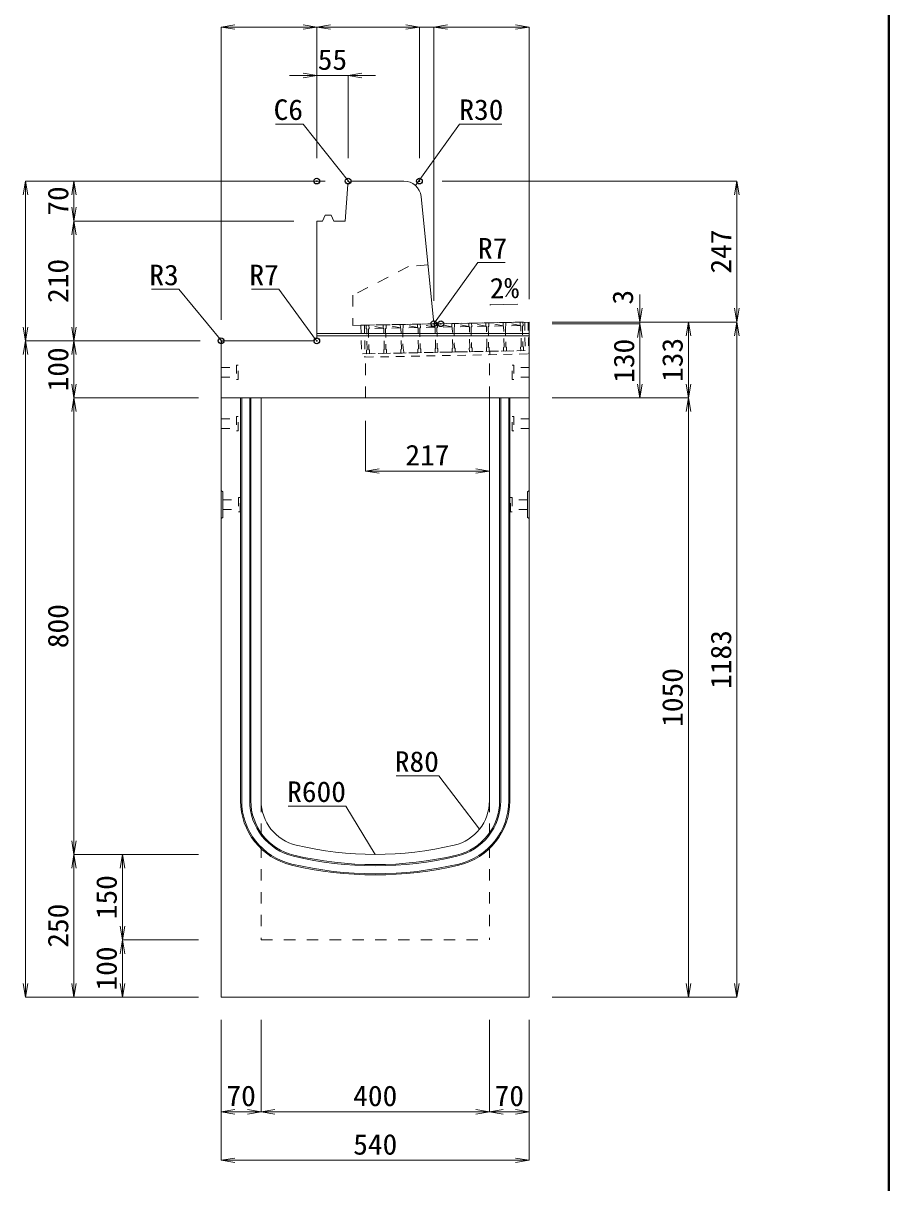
# Model space of a CAD drawing. Units: millimetres at full size; some dimension numbers follow another scale. Extents: x -18734 to 51600, y -18820 to 17820.
# Drawn here: x -2917 to -1400, y 6863 to 8895 of the extents above; entities that cross this region are included whole.
import ezdxf
from ezdxf.enums import TextEntityAlignment as Align

# ---------------------------------------------------------------- set-up
doc = ezdxf.new("R2010")
doc.units = ezdxf.units.MM
doc.header["$LTSCALE"] = 20
doc.header["$PDMODE"] = 32
doc.header["$PDSIZE"] = 10
doc.linetypes.add('USER1', pattern=[2, 1, -1])
doc.linetypes.add('USER2', pattern=[1.35, 0.75, -0.6])
for name, color, linetype, lineweight in [('インサート', 3, 'USER2', 9), ('グレーチング', 7, 'USER2', 5), ('受枠', 3, 'USER2', 9), ('図枠', 7, 'Continuous', 5), ('寸法線', 7, 'Continuous', 13), ('引出線', 4, 'Continuous', 13), ('本体', 2, 'Continuous', 13), ('目地', 132, 'Continuous', 5)]:
    doc.layers.add(name, color=color, linetype=linetype, lineweight=lineweight)
doc.layers.add('作業エリア', color=11, linetype='Continuous')
doc.styles.add('ＭＳ 明朝', font='')
doc.styles.get('ＭＳ 明朝').set_extended_font_data('MS Mincho')

# ---------------------------------------------------------------- blocks, each defined once
blk = doc.blocks.new('open_arrow')
at = {"color": 0, "linetype": 'Continuous', "lineweight": -2}
blk.add_lwpolyline([(7.5, 1.25), (0, 0), (7.5, -1.25)], dxfattribs=at)

msp = doc.modelspace()

# ---------------------------------------------------------------- linework, layer by layer
at = {"layer": 'インサート'}
for p, q in [((-2570, 8291.66), (-2543, 8291.66)), ((-2570, 8291.66), (-2570, 8274.66)), ((-2540, 8295.66), (-2543, 8295.66)), ((-2543, 8295.66), (-2543, 8270.66)), ((-2540, 8270.66), (-2540, 8295.66)), ((-2060, 8295.66), (-2057, 8295.66)), ((-2060, 8270.66), (-2060, 8295.66)), ((-2057, 8295.66), (-2057, 8270.66)), ((-2030, 8291.66), (-2057, 8291.66)), ((-2030, 8291.66), (-2030, 8274.66)), ((-2570, 8274.66), (-2543, 8274.66)), ((-2030, 8274.66), (-2057, 8274.66)), ((-2543, 8270.66), (-2540, 8270.66)), ((-2057, 8270.66), (-2060, 8270.66)), ((-2570, 8201.66), (-2543, 8201.66)), ((-2570, 8201.66), (-2570, 8184.66)), ((-2540, 8205.66), (-2543, 8205.66)), ((-2543, 8205.66), (-2543, 8180.66)), ((-2540, 8180.66), (-2540, 8205.66)), ((-2060, 8205.66), (-2057, 8205.66)), ((-2060, 8180.66), (-2060, 8205.66)), ((-2057, 8205.66), (-2057, 8180.66)), ((-2030, 8201.66), (-2057, 8201.66)), ((-2030, 8201.66), (-2030, 8184.66)), ((-2570, 8184.66), (-2543, 8184.66)), ((-2543, 8180.66), (-2540, 8180.66)), ((-2057, 8180.66), (-2060, 8180.66)), ((-2030, 8184.66), (-2057, 8184.66)), ((-2566.8, 8059.66), (-2539.8, 8059.66)), ((-2566.8, 8059.66), (-2566.8, 8042.66)), ((-2536.8, 8063.66), (-2539.8, 8063.66)), ((-2539.8, 8063.66), (-2539.8, 8038.66)), ((-2536.8, 8038.66), (-2536.8, 8063.66)), ((-2063.2, 8063.66), (-2060.2, 8063.66)), ((-2063.2, 8038.66), (-2063.2, 8063.66)), ((-2060.2, 8063.66), (-2060.2, 8038.66)), ((-2033.2, 8059.66), (-2060.2, 8059.66)), ((-2033.2, 8059.66), (-2033.2, 8042.66)), ((-2566.8, 8042.66), (-2539.8, 8042.66)), ((-2539.8, 8038.66), (-2536.8, 8038.66)), ((-2060.2, 8038.66), (-2063.2, 8038.66)), ((-2033.2, 8042.66), (-2060.2, 8042.66))]:
    msp.add_line(p, q, dxfattribs=at)
at = {"layer": 'グレーチング'}
for p, q in [((-2316.03, 8365.63), (-2041.08, 8370.95)), ((-2285.92, 8360.21), (-2311.03, 8365.72)), ((-2285.92, 8360.21), (-2310.92, 8359.73)), ((-2255.93, 8360.79), (-2281.04, 8366.31)), ((-2255.93, 8360.79), (-2280.92, 8360.31)), ((-2225.93, 8361.37), (-2251.04, 8366.89)), ((-2225.93, 8361.37), (-2250.93, 8360.89)), ((-2195.94, 8361.95), (-2221.05, 8367.47)), ((-2195.94, 8361.95), (-2220.93, 8361.47)), ((-2165.94, 8362.53), (-2191.05, 8368.05)), ((-2165.94, 8362.53), (-2190.94, 8362.05)), ((-2135.95, 8363.11), (-2161.06, 8368.63)), ((-2135.95, 8363.11), (-2160.94, 8362.63)), ((-2105.95, 8363.69), (-2131.07, 8369.21)), ((-2105.95, 8363.69), (-2130.95, 8363.21)), ((-2075.96, 8364.27), (-2101.07, 8369.79)), ((-2075.96, 8364.27), (-2100.95, 8363.79)), ((-2045.96, 8364.85), (-2071.08, 8370.37)), ((-2045.96, 8364.85), (-2070.96, 8364.37)), ((-2315.06, 8315.64), (-2040.11, 8320.96))]:
    msp.add_line(p, q, dxfattribs=at)
for points in [[(-2316.03, 8365.63), (-2311.03, 8365.72), (-2310.92, 8359.73), (-2311.9, 8358.71), (-2311.2, 8322.71), (-2310.18, 8321.73), (-2310.06, 8315.73), (-2315.06, 8315.64), (-2315.18, 8321.64), (-2314.2, 8322.66), (-2314.9, 8358.65), (-2315.91, 8359.63)], [(-2281.2, 8323.29), (-2280.19, 8322.31), (-2280.07, 8316.31), (-2285.07, 8316.22), (-2285.18, 8322.22), (-2284.2, 8323.24), (-2284.9, 8359.23), (-2285.92, 8360.21), (-2286.04, 8366.21), (-2281.04, 8366.31), (-2280.92, 8360.31), (-2281.9, 8359.29)], [(-2251.21, 8323.87), (-2250.19, 8322.89), (-2250.08, 8316.9), (-2255.07, 8316.8), (-2255.19, 8322.8), (-2254.21, 8323.82), (-2254.91, 8359.81), (-2255.93, 8360.79), (-2256.04, 8366.79), (-2251.04, 8366.89), (-2250.93, 8360.89), (-2251.91, 8359.87)], [(-2221.22, 8324.45), (-2220.2, 8323.47), (-2220.08, 8317.48), (-2225.08, 8317.38), (-2225.2, 8323.38), (-2224.22, 8324.4), (-2224.91, 8360.39), (-2225.93, 8361.37), (-2226.05, 8367.37), (-2221.05, 8367.47), (-2220.93, 8361.47), (-2221.91, 8360.45)], [(-2191.22, 8325.04), (-2190.2, 8324.06), (-2190.09, 8318.06), (-2195.09, 8317.96), (-2195.2, 8323.96), (-2194.22, 8324.98), (-2194.92, 8360.97), (-2195.94, 8361.95), (-2196.05, 8367.95), (-2191.05, 8368.05), (-2190.94, 8362.05), (-2191.92, 8361.03)], [(-2164.23, 8325.56), (-2164.92, 8361.55), (-2165.94, 8362.53), (-2166.06, 8368.53), (-2161.06, 8368.63), (-2160.94, 8362.63), (-2161.92, 8361.61), (-2161.23, 8325.62), (-2160.21, 8324.64), (-2160.09, 8318.64), (-2165.09, 8318.54), (-2165.21, 8324.54)], [(-2134.23, 8326.14), (-2134.93, 8362.13), (-2135.95, 8363.11), (-2136.06, 8369.11), (-2131.07, 8369.21), (-2130.95, 8363.21), (-2131.93, 8362.19), (-2131.23, 8326.2), (-2130.21, 8325.22), (-2130.1, 8319.22), (-2135.1, 8319.12), (-2135.21, 8325.12)], [(-2100.95, 8363.79), (-2101.94, 8362.77), (-2101.24, 8326.78), (-2100.22, 8325.8), (-2100.1, 8319.8), (-2105.1, 8319.7), (-2105.22, 8325.7), (-2104.24, 8326.72), (-2104.93, 8362.71), (-2105.95, 8363.69), (-2106.07, 8369.69), (-2101.07, 8369.79)], [(-2070.96, 8364.37), (-2071.94, 8363.35), (-2071.24, 8327.36), (-2070.22, 8326.38), (-2070.11, 8320.38), (-2075.11, 8320.28), (-2075.22, 8326.28), (-2074.24, 8327.3), (-2074.94, 8363.29), (-2075.96, 8364.27), (-2076.08, 8370.27), (-2071.08, 8370.37)], [(-2045.11, 8320.86), (-2045.23, 8326.86), (-2044.25, 8327.88), (-2044.95, 8363.87), (-2045.96, 8364.85), (-2046.08, 8370.85), (-2041.08, 8370.95), (-2040.97, 8364.95), (-2041.95, 8363.93), (-2041.25, 8327.94), (-2040.23, 8326.96), (-2040.11, 8320.96)]]:
    msp.add_lwpolyline(points, close=True, dxfattribs=at)
at = {"layer": '作業エリア'}
for p in [(-2402.5, 8618.16), (-2402.5, 8618.16), (-2347.5, 8618.16), (-2222.5, 8618.16), (-2197.5, 8368.16), (-2185, 8368.16), (-2570, 8338.16), (-2402.5, 8338.16)]:
    msp.add_point(p, dxfattribs=at)
at = {"layer": '受枠'}
for p, q in [((-2325.03, 8365.45), (-2032.08, 8371.12)), ((-2325.03, 8365.45), (-2324.06, 8315.46)), ((-2319.03, 8365.57), (-2317.95, 8309.58)), ((-2038.08, 8371.01), (-2037.11, 8321.02)), ((-2032.08, 8371.12), (-2031, 8315.13)), ((-2037.11, 8321.02), (-2324.06, 8315.46)), ((-2317.95, 8309.58), (-2031, 8315.13))]:
    msp.add_line(p, q, dxfattribs=at)
at = {"layer": '受枠', "linetype": 'Continuous'}
msp.add_line((-2099.1, 8319.82), (-2098.99, 8313.82), dxfattribs=at)
at = {"layer": '図枠', "lineweight": 40}
msp.add_line((-1400, 5140), (-1400, 10680), dxfattribs=at)
at = {"layer": '寸法線'}
for p, q in [((-2570, 8888.12), (-2402.5, 8888.12)), ((-2570, 8375.16), (-2570, 8888.12)), ((-2402.5, 8658.16), (-2402.5, 8888.12)), ((-2402.5, 8888.12), (-2222.5, 8888.12)), ((-2402.5, 8658.16), (-2402.5, 8888.12)), ((-2270.5, 8888.12), (-2149.5, 8888.12)), ((-2222.5, 8658.16), (-2222.5, 8888.12)), ((-2222.5, 8658.16), (-2222.5, 8888.12)), ((-2197.5, 8408.16), (-2197.5, 8888.12)), ((-2197.5, 8888.12), (-2030, 8888.12)), ((-2197.5, 8408.16), (-2197.5, 8888.12)), ((-2030, 8411.16), (-2030, 8888.12)), ((-2450.5, 8803.12), (-2299.5, 8803.12)), ((-2402.5, 8658.16), (-2402.5, 8803.12)), ((-2347.5, 8658.16), (-2347.5, 8803.12)), ((-2912.94, 8618.16), (-2912.94, 8338.16)), ((-2387.5, 8618.16), (-2912.94, 8618.16)), ((-2827.94, 8618.16), (-2827.94, 8548.16)), ((-2387.5, 8618.16), (-2827.94, 8618.16)), ((-2182.5, 8618.16), (-1666.22, 8618.16)), ((-1666.22, 8371.16), (-1666.22, 8618.16)), ((-2442.5, 8548.16), (-2827.94, 8548.16)), ((-2827.94, 8548.16), (-2827.94, 8338.16)), ((-2442.5, 8548.16), (-2827.94, 8548.16)), ((-1836.22, 8419.16), (-1836.22, 8320.16)), ((-1990, 8371.16), (-1836.22, 8371.16)), ((-1990, 8371.16), (-1751.22, 8371.16)), ((-1990, 8371.16), (-1666.22, 8371.16)), ((-1990, 8371.16), (-1666.22, 8371.16)), ((-1990, 8368.16), (-1836.22, 8368.16)), ((-1990, 8368.16), (-1836.22, 8368.16)), ((-1836.22, 8368.16), (-1836.22, 8238.16)), ((-1751.22, 8371.16), (-1751.22, 8238.16)), ((-1666.22, 8371.16), (-1666.22, 7188.16)), ((-2607, 8338.16), (-2912.94, 8338.16)), ((-2912.94, 7188.16), (-2912.94, 8338.16)), ((-2607, 8338.16), (-2912.94, 8338.16)), ((-2827.94, 8338.16), (-2827.94, 8238.16)), ((-2607, 8338.16), (-2827.94, 8338.16)), ((-2610, 8338.16), (-2827.94, 8338.16)), ((-2610, 8238.16), (-2827.94, 8238.16)), ((-2827.94, 8238.16), (-2827.94, 7438.16)), ((-2610, 8238.16), (-2827.94, 8238.16)), ((-1990, 8238.16), (-1836.22, 8238.16)), ((-1990, 8238.16), (-1751.22, 8238.16)), ((-1990, 8238.16), (-1751.22, 8238.16)), ((-1751.22, 8238.16), (-1751.22, 7188.16)), ((-2317, 8198.16), (-2317, 8110)), ((-2317, 8110), (-2100, 8110)), ((-2610, 7438.16), (-2827.94, 7438.16)), ((-2827.94, 7188.16), (-2827.94, 7438.16)), ((-2610, 7438.16), (-2827.94, 7438.16)), ((-2742.94, 7438.16), (-2742.94, 7288.16)), ((-2610, 7438.16), (-2742.94, 7438.16)), ((-2610, 7288.16), (-2742.94, 7288.16)), ((-2742.94, 7288.16), (-2742.94, 7188.16)), ((-2610, 7288.16), (-2742.94, 7288.16)), ((-2610, 7188.16), (-2912.94, 7188.16)), ((-2610, 7188.16), (-2827.94, 7188.16)), ((-2610, 7188.16), (-2742.94, 7188.16)), ((-1990, 7188.16), (-1751.22, 7188.16)), ((-1990, 7188.16), (-1666.22, 7188.16)), ((-2570, 7148.16), (-2570, 6987.01)), ((-2570, 7148.16), (-2570, 6902.01)), ((-2500, 7148.16), (-2500, 6987.01)), ((-2500, 7148.16), (-2500, 6987.01)), ((-2100, 7148.16), (-2100, 6987.01)), ((-2100, 7148.16), (-2100, 6987.01)), ((-2030, 7148.16), (-2030, 6987.01)), ((-2030, 7148.16), (-2030, 6902.01)), ((-2570, 6987.01), (-2500, 6987.01)), ((-2500, 6987.01), (-2100, 6987.01)), ((-2100, 6987.01), (-2030, 6987.01)), ((-2570, 6902.01), (-2030, 6902.01))]:
    msp.add_line(p, q, dxfattribs=at)
at = {"layer": '引出線'}
for points in [[(-2344.71, 8615.17), (-2426.59, 8718.1), (-2474.93, 8718.1)], [(-2229.52, 8610.41), (-2152.6, 8718.1), (-2077.92, 8718.1)], [(-2195.86, 8369.97), (-2120, 8475.18), (-2072.07, 8475.18)], [(-2569.12, 8337.29), (-2644.38, 8428.46), (-2692.11, 8428.46)], [(-2404.55, 8340.21), (-2469.03, 8428.46), (-2516.96, 8428.46)], [(-2098.86, 8401.42), (-2050.15, 8402.4), (-2098.89, 8401.42)], [(-2117.24, 7482.59), (-2188.5, 7575.69), (-2263.17, 7575.69)], [(-2300, 7438.16), (-2351.37, 7522.91), (-2452.37, 7522.91)]]:
    msp.add_lwpolyline(points, dxfattribs=at)
at = {"layer": '本体'}
for p, q in [((-2347.93, 8612.18), (-2341.5, 8618.16)), ((-2249.65, 8618.16), (-2341.5, 8618.16)), ((-2352.5, 8548.16), (-2347.93, 8612.18)), ((-2198.13, 8374.47), (-2219.8, 8591.15)), ((-2392.5, 8548.16), (-2387.5, 8558.16)), ((-2387.5, 8558.16), (-2377.5, 8558.16)), ((-2377.5, 8558.16), (-2372.5, 8548.16)), ((-2402.5, 8548.16), (-2402.5, 8345.16)), ((-2402.5, 8548.16), (-2392.5, 8548.16)), ((-2372.5, 8548.16), (-2352.5, 8548.16)), ((-2185, 8368.16), (-2191.17, 8368.16)), ((-2185, 8368.16), (-2030, 8371.16)), ((-2030, 8238.16), (-2030, 8371.16)), ((-2570, 8335.16), (-2570, 8238.16)), ((-2409.5, 8338.16), (-2567, 8338.16)), ((-2570, 8238.16), (-2570, 7188.16)), ((-2500, 8238.16), (-2570, 8238.16)), ((-2030, 8238.16), (-2570, 8238.16)), ((-2500, 8238.16), (-2500, 7532.2)), ((-2100, 7532.2), (-2100, 8238.16)), ((-2030, 8238.16), (-2100, 8238.16)), ((-2030, 7188.16), (-2030, 8238.16)), ((-2570, 7188.16), (-2030, 7188.16))]:
    msp.add_line(p, q, dxfattribs=at)
at = {"layer": '本体', "linetype": 'USER1'}
for p, q in [((-2242, 8468.16), (-2339, 8418.16)), ((-2207.8, 8471.16), (-2242, 8468.16)), ((-2339, 8418.16), (-2339, 8365.18)), ((-2339, 8365.18), (-2185, 8368.16)), ((-2317, 8238.16), (-2317, 8315.6)), ((-2100, 8238.16), (-2100, 8319.8))]:
    msp.add_line(p, q, dxfattribs=at)
at = {"layer": '本体', "lineweight": 9}
for p, q in [((-2570, 8075.66), (-2566.8, 8073.66)), ((-2566.8, 8073.66), (-2566.8, 8028.66)), ((-2030, 8075.66), (-2033.2, 8073.66)), ((-2033.2, 8073.66), (-2033.2, 8028.66)), ((-2566.8, 8028.66), (-2570, 8026.66)), ((-2033.2, 8028.66), (-2030, 8026.66))]:
    msp.add_line(p, q, dxfattribs=at)
at = {"layer": '本体', "linetype": 'USER1', "lineweight": 15}
for p, q in [((-2500, 7532.2), (-2500, 7288.16)), ((-2100, 7532.2), (-2100, 7288.16)), ((-2500, 7288.16), (-2100, 7288.16))]:
    msp.add_line(p, q, dxfattribs=at)
at = {"layer": '本体'}
for centre, radius, start, end in [((-2249.65, 8588.16), 30, 5.71059, 90), ((-2191.17, 8375.16), 7, 185.71059, 270), ((-2567, 8335.16), 3, 90, 180), ((-2409.5, 8345.16), 7, 270, 0), ((-2420, 7532.2), 80, 180, 256.65764), ((-2180, 7532.2), 80, 283.34236, 0), ((-2300, 8038.16), 600, 256.65764, 283.34236)]:
    msp.add_arc(centre, radius, start, end, dxfattribs=at)
at = {"layer": '目地'}
for p, q in [((-2030, 8351.16), (-2402.5, 8351.16)), ((-2030, 8347.16), (-2402.5, 8347.16)), ((-2536, 8238.16), (-2536, 7532.2)), ((-2534, 8238.16), (-2534, 7532.2)), ((-2520, 8238.16), (-2520, 7532.2)), ((-2518, 8238.16), (-2518, 7532.2)), ((-2082, 7532.2), (-2082, 8238.16)), ((-2080, 7532.2), (-2080, 8238.16)), ((-2066, 7532.2), (-2066, 8238.16)), ((-2064, 7532.2), (-2064, 8238.16))]:
    msp.add_line(p, q, dxfattribs=at)
for centre, radius, start, end in [((-2420, 7532.2), 116, 180, 256.65764), ((-2420, 7532.2), 114, 180, 256.65764), ((-2420, 7532.2), 100, 180, 256.65764), ((-2420, 7532.2), 98, 180, 256.65764), ((-2180, 7532.2), 98, 283.34236, 0), ((-2180, 7532.2), 100, 283.34236, 0), ((-2180, 7532.2), 114, 283.34236, 360), ((-2180, 7532.2), 116, 283.34236, 360), ((-2300, 8038.16), 636, 256.65764, 283.34236), ((-2300, 8038.16), 634, 256.65764, 283.34236), ((-2300, 8038.16), 620, 256.65764, 283.34236), ((-2300, 8038.16), 618, 256.65764, 283.34236)]:
    msp.add_arc(centre, radius, start, end, dxfattribs=at)

# ---------------------------------------------------------------- block references
at = {"layer": '寸法線', "xscale": 3.2, "yscale": 3.2}
for p in [(-2570, 8888.12), (-2402.5, 8888.12), (-2197.5, 8888.12), (-2197.5, 8888.12), (-2347.5, 8803.12), (-2317, 8110), (-2570, 6987.01), (-2500, 6987.01), (-2100, 6987.01), (-2570, 6902.01)]:
    msp.add_blockref('open_arrow', p, dxfattribs=at)
for p, rotation in [((-2402.5, 8888.12), 180), ((-2222.5, 8888.12), 180), ((-2222.5, 8888.12), 180), ((-2030, 8888.12), 180), ((-2402.5, 8803.12), 180), ((-2912.94, 8618.16), 270), ((-2827.94, 8618.16), 270), ((-1666.22, 8618.16), 270), ((-2827.94, 8548.16), 90), ((-2827.94, 8548.16), 270), ((-1836.22, 8371.16), 90), ((-1666.22, 8371.16), 90), ((-2912.94, 8338.16), 90), ((-2827.94, 8338.16), 90), ((-1836.22, 8368.16), 270), ((-1836.22, 8368.16), 270), ((-1751.22, 8371.16), 270), ((-1666.22, 8371.16), 270), ((-2912.94, 8338.16), 270), ((-2827.94, 8338.16), 270), ((-2827.94, 8238.16), 90), ((-1836.22, 8238.16), 90), ((-1751.22, 8238.16), 90), ((-2827.94, 8238.16), 270), ((-1751.22, 8238.16), 270), ((-2100, 8110), 180), ((-2827.94, 7438.16), 90), ((-2827.94, 7438.16), 270), ((-2742.94, 7438.16), 270), ((-2742.94, 7288.16), 90), ((-2742.94, 7288.16), 270), ((-2912.94, 7188.16), 90), ((-2827.94, 7188.16), 90), ((-2742.94, 7188.16), 90), ((-1751.22, 7188.16), 90), ((-1666.22, 7188.16), 90), ((-2500, 6987.01), 180), ((-2100, 6987.01), 180), ((-2030, 6987.01), 180), ((-2030, 6902.01), 180)]:
    msp.add_blockref('open_arrow', p, dxfattribs=dict(at, rotation=rotation))
at = {"layer": '引出線'}
for p, xscale, yscale, rotation in [((-2344.71, 8615.17), 0.16, 0.16, 128.5), ((-2229.52, 8610.41), 0.16, 0.16, 54.5), ((-2098.86, 8401.42), 0.16, 0.16, 1.1), ((-2195.86, 8369.97), 0.16, 0.16, 54.2), ((-2569.12, 8337.29), 0.16, 0.16, 129.5), ((-2404.55, 8340.21), 0.16, 0.16, 126.2), ((-2117.24, 7482.59), 0.133, 0.133, 127.4), ((-2300, 7438.16), 0.133, 0.133, 121.2)]:
    msp.add_blockref('open_arrow', p, dxfattribs=dict(at, xscale=xscale, yscale=yscale, rotation=rotation))

# ---------------------------------------------------------------- texts
at = {"layer": '寸法線', "style": 'ＭＳ 明朝', "width": 1.05}
for s, p in [('55', (-2375, 8831.12)), ('217', (-2208.5, 8138)), ('70', (-2535, 7015.01)), ('400', (-2300, 7015.01)), ('70', (-2065, 7015.01)), ('540', (-2300, 6930.01))]:
    msp.add_text(s, height=36.03, dxfattribs=at).set_placement(p, align=Align.MIDDLE_CENTER)
for s, p in [('70', (-2855.94, 8583.16)), ('247', (-1694.22, 8494.66)), ('210', (-2855.94, 8443.16)), ('3', (-1866.22, 8414.5)), ('130', (-1864.22, 8303.16)), ('133', (-1779.22, 8304.66)), ('100', (-2855.94, 8288.16)), ('800', (-2855.94, 7838.16)), ('1183', (-1694.22, 7779.66)), ('1050', (-1779.22, 7713.16)), ('150', (-2770.94, 7363.16)), ('250', (-2855.94, 7313.16)), ('100', (-2770.94, 7238.16))]:
    msp.add_text(s, height=36.03, rotation=90, dxfattribs=at).set_placement(p, align=Align.MIDDLE_CENTER)
at = {"layer": '引出線', "style": 'ＭＳ 明朝', "width": 1.05}
for s, p in [('C6', (-2426.59, 8761.3)), ('R3', (-2644.38, 8471.66)), ('R7', (-2469.03, 8471.66)), ('R80', (-2188.5, 7618.89)), ('R600', (-2351.37, 7566.11))]:
    msp.add_text(s, height=36.03, dxfattribs=at).set_placement(p, align=Align.TOP_RIGHT)
for s, p in [('R30', (-2152.6, 8761.3)), ('R7', (-2120, 8518.38))]:
    msp.add_text(s, height=36.03, dxfattribs=at).set_placement(p, align=Align.TOP_LEFT)
msp.add_text('2%', height=36.03, rotation=1.146, dxfattribs=at).set_placement((-2099.83, 8448.32), align=Align.TOP_LEFT)

doc.saveas('drawing.dxf')
